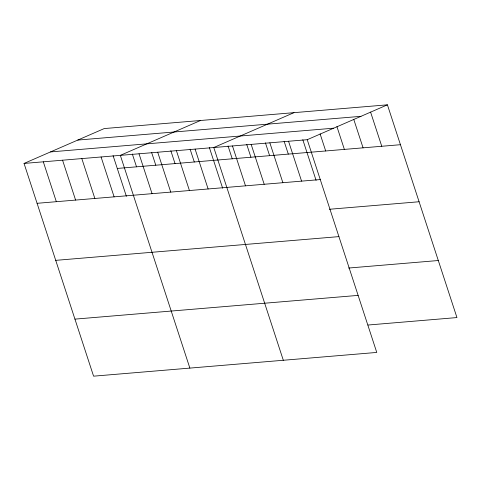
<?xml version="1.0" encoding="UTF-8"?>
<svg xmlns="http://www.w3.org/2000/svg" width="481" height="481" viewBox="0 0 481 481"><rect width="100%" height="100%" fill="white"/><g stroke="black" fill="none" stroke-linecap="round" stroke-linejoin="round"><path stroke-width="0.72" d="M24.05 163.432L307.233 139.694L376.767 352.435L93.585 376.172L24.05 163.432L104.233 128.565L387.415 104.828L456.95 317.568L367.983 325.03M200.517 120.497L120.334 155.357L189.869 368.103M293.963 112.662L213.78 147.523L283.315 360.269M307.233 139.694L387.415 104.828M77.772 140.073L360.954 116.33M50.511 151.924L333.694 128.186M117.268 168.44L400.451 144.703M37.085 203.307L320.262 179.569M329.383 209.271L419.095 201.749M55.73 260.353L338.913 236.616M348.593 268.043L438.305 260.522M74.94 319.125L358.123 295.388M370.586 112.091L381.758 146.272M353.757 119.354L363.071 147.835M336.928 126.617L344.378 149.405M320.105 133.88L325.691 150.968M302.808 139.718L316.089 180.345M288.54 141.258L301.575 181.133M284.121 141.288L288.311 154.106M269.853 142.827L282.882 182.702M265.428 142.851L269.619 155.67M251.16 144.39L264.195 184.271M246.741 144.42L250.932 157.239M232.473 145.959L245.502 185.834M228.048 145.983L232.239 158.802M209.361 147.553L222.637 188.179M195.094 149.092L208.123 188.967M190.103 149.17L194.294 161.983M176.401 150.661L189.436 190.536M170.845 150.781L175.036 163.6M157.714 152.224L170.743 192.099M151.593 152.393L155.778 165.211M139.021 153.794L152.056 193.669M132.335 154.01L136.526 166.829M113.077 155.622L126.359 196.254M101.076 156.974L114.111 196.849M81.818 158.586L94.853 198.467M62.56 160.203L75.595 200.078M43.308 161.814L56.337 201.695"/></g></svg>
